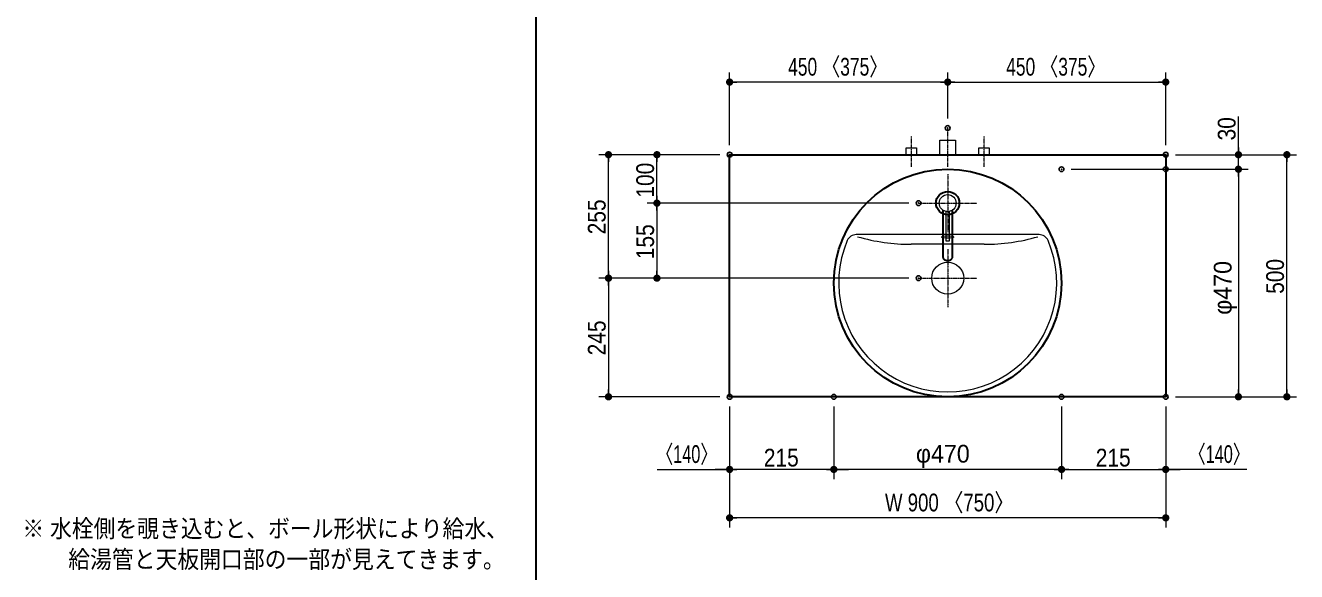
# Model space of a CAD drawing. Units: millimetres, scale not verified. Extents: x -6062 to 6062, y -3045 to 3045.
# Drawn here: x -4071 to -1448, y -731 to 397 of the extents above; entities that cross this region are included whole.
import ezdxf
from ezdxf.enums import TextEntityAlignment as Align

# ---------------------------------------------------------------- set-up
doc = ezdxf.new("R2010")
doc.units = ezdxf.units.MM
doc.header["$LTSCALE"] = 20
doc.header["$PDMODE"] = 32
doc.header["$PDSIZE"] = 10
doc.linetypes.add('USER2', pattern=[2.91, 1.76, -0.4, 0.35, -0.4])
for name, color, linetype, lineweight in [('0-0_1図面枠', 7, 'Continuous', 20), ('0-1_5ボウル・キャビネット', 7, 'Continuous', 15), ('0-2_2寸法-1', 7, 'Continuous', 15), ('0-3_0', 7, 'Continuous', 25), ('0-5_2寸法-2', 7, 'Continuous', 15), ('0-7_2寸法-3', 7, 'Continuous', 15), ('0-8_4給排水', 7, 'Continuous', 30)]:
    doc.layers.add(name, color=color, linetype=linetype, lineweight=lineweight)
doc.layers.add('0-4_Defpoints', color=7, linetype='Continuous')
doc.styles.add('ＭＳ Ｐゴシック', font='')
doc.styles.get('ＭＳ Ｐゴシック').set_extended_font_data('MS PGothic')

# ---------------------------------------------------------------- blocks, each defined once
blk = doc.blocks.new('_Dot')
at = {"layer": '0-3_0'}
blk.add_line((-10, 0), (-20, 0), dxfattribs=at)
for points in [[(0, 0), (-10, 0), (-9.92, 1.25)], [(0, 0), (-9.92, -1.25), (-10, 0)], [(0, 0), (-9.92, 1.25), (-9.69, 2.49)], [(0, 0), (-9.69, -2.49), (-9.92, -1.25)], [(0, 0), (-9.69, 2.49), (-9.3, 3.68)], [(0, 0), (-9.3, -3.68), (-9.69, -2.49)], [(0, 0), (-9.3, 3.68), (-8.76, 4.82)], [(0, 0), (-8.76, -4.82), (-9.3, -3.68)], [(0, 0), (-8.76, 4.82), (-8.09, 5.88)], [(0, 0), (-8.09, -5.88), (-8.76, -4.82)], [(0, 0), (-8.09, 5.88), (-7.29, 6.85)], [(0, 0), (-7.29, -6.85), (-8.09, -5.88)], [(0, 0), (-7.29, 6.85), (-6.37, 7.71)], [(0, 0), (-6.37, -7.71), (-7.29, -6.85)], [(0, 0), (-6.37, 7.71), (-5.36, 8.44)], [(0, 0), (-5.36, -8.44), (-6.37, -7.71)], [(0, 0), (-5.36, 8.44), (-4.26, 9.05)], [(0, 0), (-4.26, -9.05), (-5.36, -8.44)], [(0, 0), (-4.26, 9.05), (-3.09, 9.51)], [(0, 0), (-3.09, -9.51), (-4.26, -9.05)], [(0, 0), (-3.09, 9.51), (-1.87, 9.82)], [(0, 0), (-1.87, -9.82), (-3.09, -9.51)], [(0, 0), (-1.87, 9.82), (-0.63, 9.98)], [(0, 0), (-0.63, -9.98), (-1.87, -9.82)], [(0, 0), (-0.63, 9.98), (0.63, 9.98)], [(0, 0), (0.63, -9.98), (-0.63, -9.98)], [(0, 0), (0.63, 9.98), (1.87, 9.82)], [(0, 0), (1.87, 9.82), (3.09, 9.51)], [(0, 0), (3.09, 9.51), (4.26, 9.05)], [(0, 0), (4.26, 9.05), (5.36, 8.44)], [(0, 0), (5.36, 8.44), (6.37, 7.71)], [(0, 0), (6.37, 7.71), (7.29, 6.85)], [(0, 0), (7.29, 6.85), (8.09, 5.88)], [(0, 0), (8.09, 5.88), (8.76, 4.82)], [(0, 0), (8.76, 4.82), (9.3, 3.68)], [(0, 0), (9.3, 3.68), (9.69, 2.49)], [(0, 0), (9.69, 2.49), (9.92, 1.25)], [(0, 0), (9.92, 1.25), (10, 0)], [(0, 0), (1.87, -9.82), (0.63, -9.98)], [(0, 0), (3.09, -9.51), (1.87, -9.82)], [(0, 0), (4.26, -9.05), (3.09, -9.51)], [(0, 0), (5.36, -8.44), (4.26, -9.05)], [(0, 0), (6.37, -7.71), (5.36, -8.44)], [(0, 0), (7.29, -6.85), (6.37, -7.71)], [(0, 0), (8.09, -5.88), (7.29, -6.85)], [(0, 0), (8.76, -4.82), (8.09, -5.88)], [(0, 0), (9.3, -3.68), (8.76, -4.82)], [(0, 0), (9.69, -2.49), (9.3, -3.68)], [(0, 0), (9.92, -1.25), (9.69, -2.49)], [(0, 0), (10, 0), (9.92, -1.25)]]:
    blk.add_solid(points, dxfattribs=at)
blk = doc.blocks.new('グループ-7')
at = {"layer": '0-8_4給排水', "linetype": 'USER2', "lineweight": 15}
blk.add_line((-7600, 2100), (-7600, 3700), dxfattribs=at)
at = {"layer": '0-8_4給排水', "lineweight": 15}
blk.add_lwpolyline([(-7920, 2600), (-7920, 3200), (-7280, 3200), (-7280, 2600)], dxfattribs=at)
blk = doc.blocks.new('グループ-13')
at = {"layer": '0-1_5ボウル・キャビネット'}
for p, q in [((-3825.1, -700), (-11374.9, -700)), ((-6088.1, -1100), (-9111.9, -1100))]:
    blk.add_line(p, q, dxfattribs=at)
at = {"layer": '0-1_5ボウル・キャビネット', "linetype": 'USER2'}
for p, q in [((-7600, -1300), (-7600, -3700)), ((-8800, -2500), (-6400, -2500))]:
    blk.add_line(p, q, dxfattribs=at)
at = {"layer": '0-1_5ボウル・キャビネット', "lineweight": 30}
blk.add_circle((-7600, -2700), 4700, dxfattribs=at)
at = {"layer": '0-1_5ボウル・キャビネット'}
blk.add_circle((-7600, -2500), 660, dxfattribs=at)
for centre, radius, start, end in [((-7600, -2700), 4500, 157.03032, 232.34344), ((-11374.9, -1100), 400, 90, 157.03032), ((-9110.1, 6900), 8000, 253.94747, 269.98748), ((-6089.9, 6900), 8000, 270.01252, 286.05253), ((-7600, -2700), 4500, 307.65656, 22.96968), ((-3825.1, -1100), 400, 22.96968, 90), ((-7600, -2700), 4500, 232.34344, 307.65656)]:
    blk.add_arc(centre, radius, start, end, dxfattribs=at)
blk.add_ellipse((-7600, -800), major_axis=(250, 0), ratio=0.2, dxfattribs=at)
blk = doc.blocks.new('グループ-19')
at = {"layer": '0-8_4給排水', "linetype": 'USER2', "lineweight": 15}
for p, q in [((-7600, 1800), (-7600, -600)), ((-8800, 600), (-6400, 600))]:
    blk.add_line(p, q, dxfattribs=at)
at = {"layer": '0-8_4給排水'}
blk.add_lwpolyline([(-7800, 312.8), (-7800, -1617.1), (-7799.2, -1630.8), (-7796.7, -1645), (-7792.3, -1659.2), (-7786, -1673.5), (-7777.7, -1687.4), (-7767.4, -1700.9), (-7755.3, -1713.6), (-7741.4, -1725.4), (-7726.1, -1736), (-7709.4, -1745.3), (-7691.9, -1753.2), (-7673.6, -1759.5), (-7655, -1764.4), (-7636.4, -1767.7), (-7618, -1769.7), (-7600, -1770.3), (-7582, -1769.7), (-7563.6, -1767.7), (-7545, -1764.4), (-7526.4, -1759.5), (-7508.1, -1753.2), (-7490.6, -1745.3), (-7473.9, -1736), (-7458.6, -1725.4), (-7444.7, -1713.6), (-7432.6, -1700.9), (-7422.3, -1687.4), (-7414, -1673.5), (-7407.7, -1659.2), (-7403.3, -1645), (-7400.8, -1630.8), (-7400, -1617.1), (-7400, 312.8)], dxfattribs=at)
at = {"layer": '0-8_4給排水', "lineweight": 15}
blk.add_lwpolyline([(-7680, 259.3), (-7680, -960), (-7520, -960), (-7520, 259.3)], dxfattribs=at)
at = {"layer": '0-8_4給排水'}
blk.add_circle((-7600, 600), 480, dxfattribs=at)
at = {"layer": '0-8_4給排水', "lineweight": 15}
blk.add_circle((-7600, 600), 350, dxfattribs=at)
blk = doc.blocks.new('止水栓_平面_W75')
at = {"layer": '0-8_4給排水', "linetype": 'USER2', "lineweight": 15}
for p, q in [((-1500, -500), (-1500, 780)), ((1500, -500), (1500, 780))]:
    blk.add_line(p, q, dxfattribs=at)
at = {"layer": '0-8_4給排水', "lineweight": 15}
for points in [[(-1710, 0), (-1710, 280), (-1290, 280), (-1290, 0)], [(1290, 0), (1290, 280), (1710, 280), (1710, 0)]]:
    blk.add_lwpolyline(points, dxfattribs=at)

msp = doc.modelspace()

# ---------------------------------------------------------------- linework, layer by layer
at = {"layer": '0-0_1図面枠', "lineweight": 30}
msp.add_line((-3017.5, 1750), (-3017.5, -2420), dxfattribs=at)
at = {"layer": '0-1_5ボウル・キャビネット', "lineweight": 30}
msp.add_lwpolyline([(-2617.5, 130), (-1717.5, 130), (-1717.5, -370), (-2617.5, -370)], close=True, dxfattribs=at)
at = {"layer": '0-2_2寸法-1'}
for p, q in [((-2617.5, 150), (-2617.5, 300)), ((-2167.5, 205), (-2167.5, 300)), ((-2167.5, 205), (-2167.5, 300)), ((-1717.5, 150), (-1717.5, 300)), ((-2182.51, 280), (-2602.49, 280)), ((-2152.49, 280), (-1732.51, 280)), ((-2787.5, 130), (-2887.5, 130)), ((-2867.5, -109.99), (-2867.5, 114.99)), ((-2637.5, 130), (-2787.5, 130)), ((-2767.5, 45.01), (-2767.5, 114.99)), ((-1547.5, 130), (-1447.5, 130)), ((-1467.5, -354.99), (-1467.5, 114.99)), ((-1912.5, 100), (-1547.5, 100)), ((-1567.5, 84.99), (-1567.5, -354.99)), ((-2247.5, 30), (-2787.5, 30)), ((-2247.5, 30), (-2787.5, 30)), ((-2767.5, 14.99), (-2767.5, -109.99)), ((-2787.5, -125), (-2887.5, -125)), ((-2787.5, -125), (-2887.5, -125)), ((-2247.5, -125), (-2787.5, -125)), ((-2867.5, -140.01), (-2867.5, -354.99)), ((-2637.5, -370), (-2887.5, -370)), ((-2617.5, -390), (-2617.5, -540)), ((-2402.5, -390), (-2402.5, -540)), ((-2402.5, -390), (-2402.5, -540)), ((-1932.5, -390), (-1932.5, -540)), ((-1932.5, -390), (-1932.5, -540)), ((-1717.5, -390), (-1717.5, -540)), ((-1697.5, -370), (-1547.5, -370)), ((-1547.5, -370), (-1447.5, -370)), ((-2417.51, -520), (-2602.49, -520)), ((-1947.51, -520), (-2387.49, -520)), ((-1917.49, -520), (-1732.51, -520)), ((-2617.5, -540), (-2617.5, -640)), ((-1717.5, -540), (-1717.5, -640)), ((-1732.51, -620), (-2602.49, -620))]:
    msp.add_line(p, q, dxfattribs=at)
at = {"layer": '0-4_Defpoints'}
for p in [(-2617.5, 280), (-1717.5, 280), (-2167.5, 185), (-2867.5, 130), (-2767.5, 130), (-2617.5, 130), (-2617.5, 130), (-1717.5, 130), (-1717.5, 130), (-1567.5, 130), (-1567.5, 130), (-1467.5, 130), (-1932.5, 100), (-1717.5, 100), (-2227.5, 30), (-2767.5, -125), (-2767.5, -125), (-2227.5, -125), (-2867.5, -370), (-2617.5, -370), (-2617.5, -370), (-2402.5, -370), (-2402.5, -370), (-1932.5, -370), (-1932.5, -370), (-1717.5, -370), (-1567.5, -370), (-2617.5, -520), (-2617.5, -520), (-2402.5, -520), (-1717.5, -520), (-1717.5, -520), (-2617.5, -620)]:
    msp.add_point(p, dxfattribs=at)
at = {"layer": '0-5_2寸法-2'}
for p, q in [((-1567.5, 145.01), (-1567.5, 208.99)), ((-1697.5, 130), (-1547.5, 130)), ((-1567.5, 100), (-1567.5, 130)), ((-1697.5, 100), (-1547.5, 100)), ((-1567.5, 84.99), (-1567.5, 69.99)), ((-2617.5, -390), (-2617.5, -540)), ((-2402.5, -390), (-2402.5, -540)), ((-1932.5, -390), (-1932.5, -540)), ((-1717.5, -390), (-1717.5, -540)), ((-2767.33, -520), (-2617.5, -520)), ((-2632.51, -520), (-2647.51, -520)), ((-2402.5, -520), (-2617.5, -520)), ((-2402.5, -520), (-2617.5, -520)), ((-2387.49, -520), (-2372.49, -520)), ((-1947.51, -520), (-1962.51, -520)), ((-1932.5, -520), (-1717.5, -520)), ((-1932.5, -520), (-1717.5, -520)), ((-1549.87, -520), (-1717.5, -520)), ((-1702.49, -520), (-1687.49, -520))]:
    msp.add_line(p, q, dxfattribs=at)

# ---------------------------------------------------------------- block references
at = {"layer": '0-1_5ボウル・キャビネット', "xscale": 0.05, "yscale": 0.05}
msp.add_blockref('グループ-13', (-1787.5, 0), dxfattribs=at)
at = {"layer": '0-2_2寸法-1', "xscale": 0.7503418, "yscale": 0.7503418}
for p, rotation in [((-2617.5, 280), 180), ((-2167.5, 280), 180), ((-2867.5, 130), 90), ((-2767.5, 130), 90), ((-1467.5, 130), 90), ((-1567.5, 100), 90), ((-2767.5, 30), 270), ((-2767.5, 30), 90), ((-2867.5, -125), 270), ((-2867.5, -125), 90), ((-2767.5, -125), 270), ((-2867.5, -370), 270), ((-1567.5, -370), 270), ((-1467.5, -370), 270), ((-2617.5, -520), 180), ((-2402.5, -520), 180), ((-1932.5, -520), 180), ((-2617.5, -620), 180)]:
    msp.add_blockref('_Dot', p, dxfattribs=dict(at, rotation=rotation))
for p in [(-2167.5, 280), (-1717.5, 280), (-2402.5, -520), (-1932.5, -520), (-1717.5, -520), (-1717.5, -620)]:
    msp.add_blockref('_Dot', p, dxfattribs=at)
at = {"layer": '0-5_2寸法-2', "xscale": 0.7503418, "yscale": 0.7503418}
for p, rotation in [((-1567.5, 130), 270), ((-1567.5, 100), 90), ((-2402.5, -520), 180), ((-1717.5, -520), 180)]:
    msp.add_blockref('_Dot', p, dxfattribs=dict(at, rotation=rotation))
for p in [(-2617.5, -520), (-1932.5, -520)]:
    msp.add_blockref('_Dot', p, dxfattribs=at)
at = {"layer": '0-8_4給排水', "xscale": 0.05, "yscale": 0.05}
for name, p in [('グループ-7', (-1787.5, 0)), ('止水栓_平面_W75', (-2167.5, 130)), ('グループ-19', (-1787.5, 0))]:
    msp.add_blockref(name, p, dxfattribs=at)

# ---------------------------------------------------------------- texts
at = {"layer": '0-2_2寸法-1', "style": 'ＭＳ Ｐゴシック'}
for s, height, width, p in [('450 〈375〉', 36.66, 0.75, (-2496.82, 282.35)), ('450 〈375〉', 36.66, 0.75, (-2046.82, 282.35)), ('215', 36.66, 0.9, (-2546.89, -524.96)), ('215', 36.66, 0.9, (-1861.89, -524.96)), ('W 900 〈750〉', 36.69, 0.8, (-2296.89, -617.65))]:
    msp.add_text(s, height=height, dxfattribs=dict(at, width=width)).set_placement(p, align=Align.BOTTOM_LEFT)
at = {"layer": '0-2_2寸法-1', "style": 'ＭＳ Ｐゴシック', "width": 0.9}
for s, p in [('100', (-2762.54, 41.39)), ('255', (-2862.44, -34.39)), ('155', (-2762.54, -85.72)), ('500', (-1462.54, -157.28)), ('245', (-2862.44, -284.39))]:
    msp.add_text(s, height=36.66, rotation=90, dxfattribs=at).set_placement(p, align=Align.BOTTOM_LEFT)
at = {"layer": '0-2_2寸法-1', "style": 'ＭＳ Ｐゴシック'}
msp.add_text('φ470', height=36.66, rotation=90, dxfattribs=at).set_placement((-1570.62, -200.61), align=Align.BOTTOM_LEFT)
msp.add_text('φ470', height=36.66, dxfattribs=at).set_placement((-2233.11, -516.88), align=Align.BOTTOM_LEFT)
at = {"layer": '0-5_2寸法-2', "style": 'ＭＳ Ｐゴシック', "width": 0.9}
msp.add_text('30', height=36.66, rotation=90, dxfattribs=at).set_placement((-1562.44, 159.52), align=Align.BOTTOM_LEFT)
at = {"layer": '0-5_2寸法-2', "style": 'ＭＳ Ｐゴシック', "width": 0.7}
for p in [(-2768.96, -517.65), (-1670.05, -517.65)]:
    msp.add_text('〈140〉', height=36.66, dxfattribs=at).set_placement(p, align=Align.BOTTOM_LEFT)
at = {"layer": '0-7_2寸法-3', "style": 'ＭＳ Ｐゴシック', "width": 0.9}
for s, height, p in [('※ 水栓側を覗き込むと、ボール形状により給水、', 36.66, (-4077.1, -671.31)), ('\u3000\u3000給湯管と天板開口部の一部が見えてきます。', 36.69, (-4072.5, -734.92))]:
    msp.add_text(s, height=height, dxfattribs=at).set_placement(p, align=Align.BOTTOM_LEFT)

doc.saveas('drawing.dxf')
